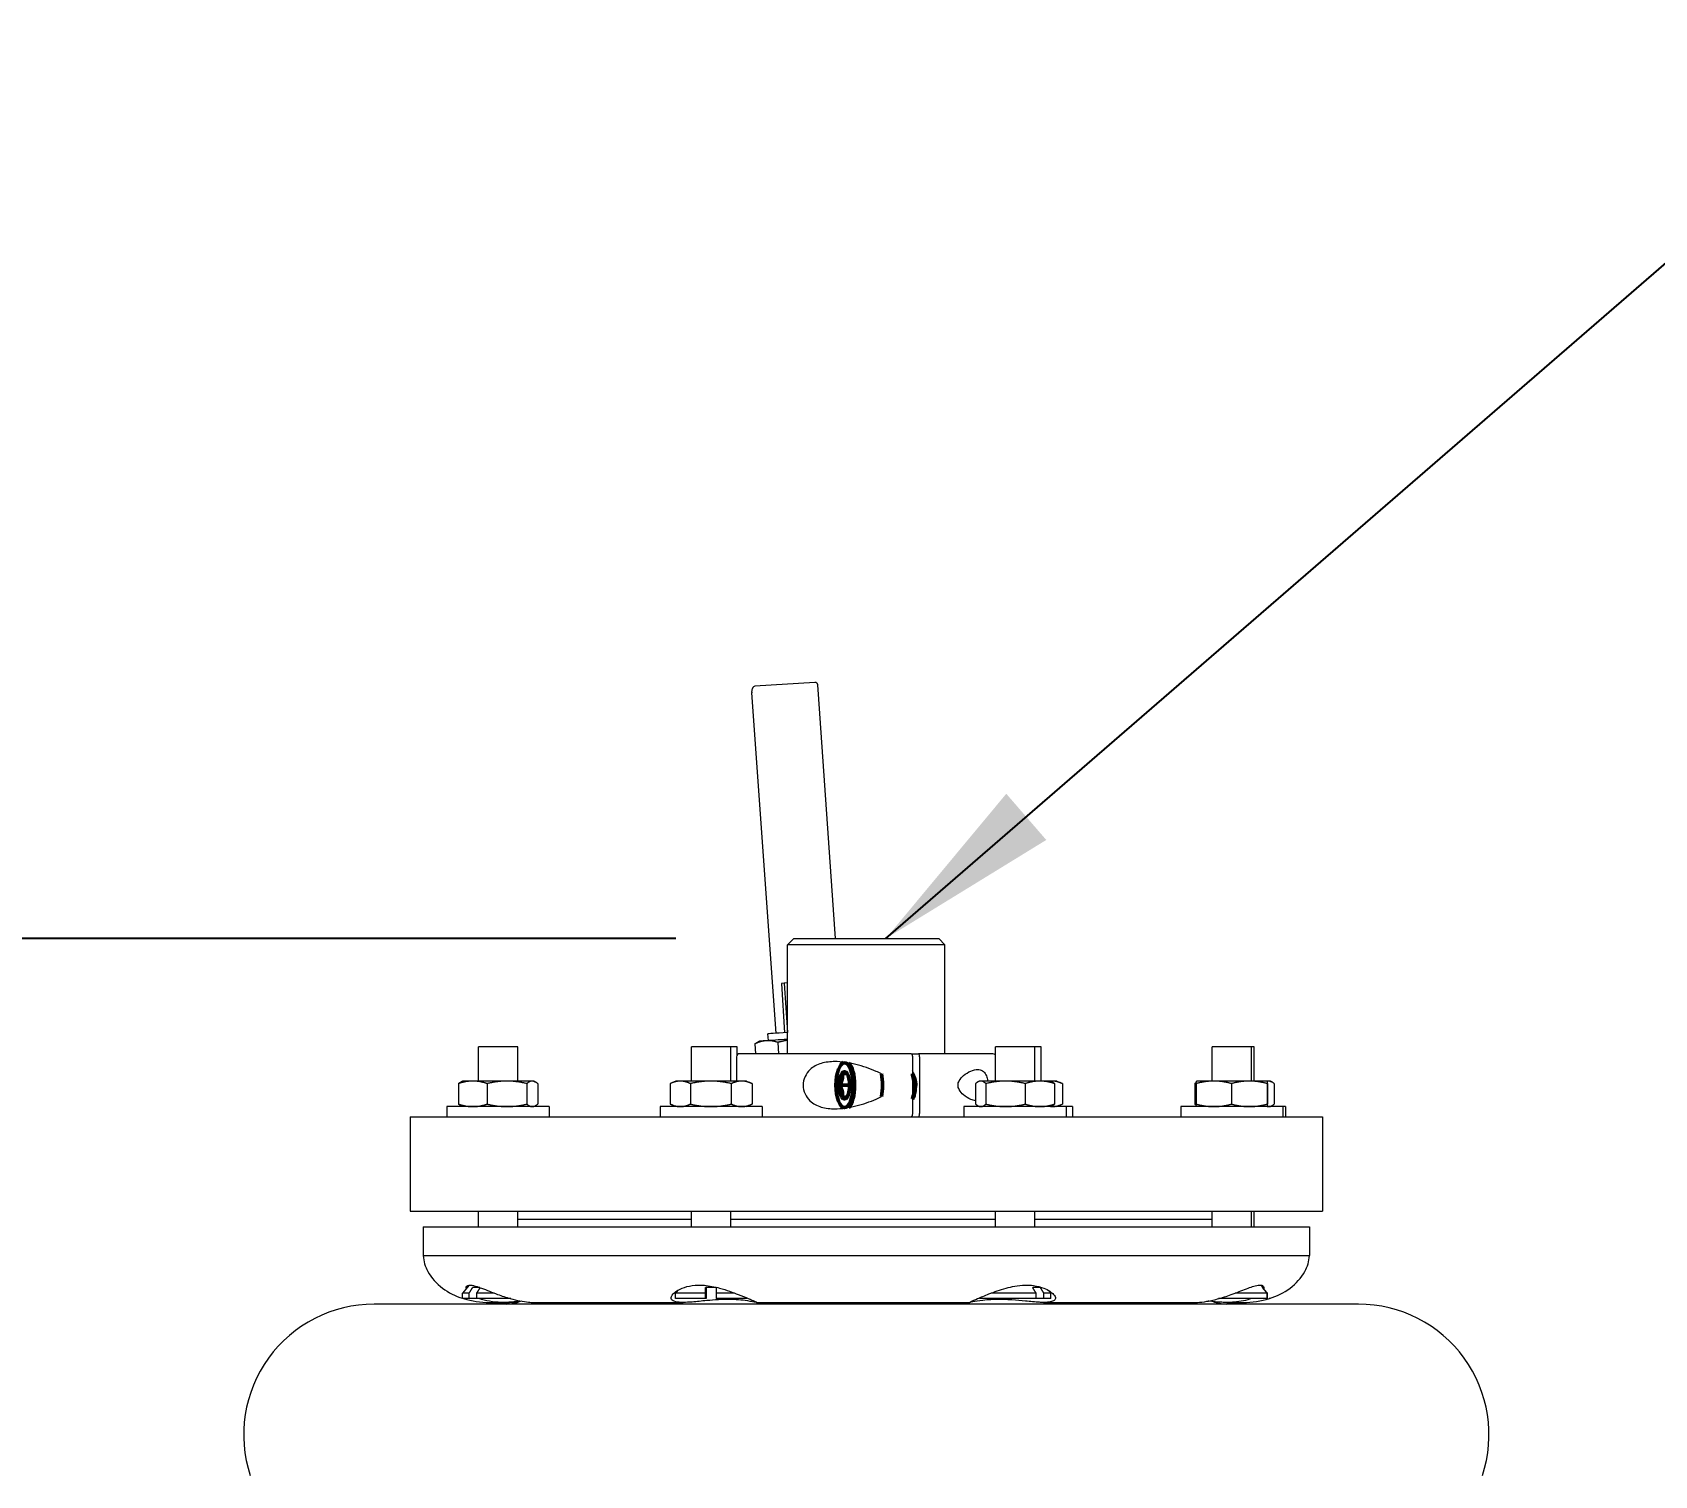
# Model space of a CAD drawing. Header units: inches. Extents: x 19 to 503, y 7 to 322.
# Drawn here: x 380.17 to 393.06, y 145.49 to 156.96 of the extents above; entities that cross this region are included whole.
import ezdxf

# ---------------------------------------------------------------- set-up
doc = ezdxf.new("R2010")
doc.units = ezdxf.units.IN
doc.header["$LTSCALE"] = 15
doc.header["$MEASUREMENT"] = 0
for name, color, linetype, lineweight in [('Dimension (ANSI)', 7, 'Continuous', 25), ('Symbol (ANSI)', 7, 'Continuous', 25), ('Visible (ANSI)', 7, 'Continuous', 50)]:
    doc.layers.add(name, color=color, linetype=linetype, lineweight=lineweight)
doc.styles.add('MEMCOR Medium', font='arial.ttf')
doc.dimstyles.new('Default (ANSI)', dxfattribs={"dimscale": 15, "dimtxt": 0.15, "dimasz": 0.098425, "dimexe": 0.125, "dimexo": 0.0625, "dimgap": 0.031496, "dimtad": 0, "dimtih": 1, "dimtoh": 1, "dimdec": 4, "dimrnd": 1e-08, "dimzin": 3, "dimdsep": 46, "dimlunit": 5, "dimtxsty": 'MEMCOR Medium', "dimcen": 0.09, "dimdle": 0.393701, "dimclrd": 256, "dimclre": 256, "dimclrt": 256, "dimadec": 0, "dimazin": 1, "dimtfac": 0.8, "dimtofl": 0, "dimtmove": 0, "dimatfit": 3, "dimfxl": 1, "dimfrac": 1, "dimtolj": 1, "dimtzin": 4, "dimlwd": -1, "dimlwe": -1, "dimarcsym": 0})
doc.dimstyles.new('Default (ANSI)$7', dxfattribs={"dimscale": 15, "dimtxt": 0.15, "dimasz": 0.098425, "dimexe": 0.125, "dimexo": 0.0625, "dimgap": 0.031496, "dimtad": 0, "dimtih": 1, "dimtoh": 1, "dimdec": 4, "dimrnd": 1e-08, "dimzin": 3, "dimdsep": 46, "dimlunit": 5, "dimtxsty": 'MEMCOR Medium', "dimcen": 0.09, "dimdle": 0.393701, "dimclrd": 256, "dimclre": 256, "dimclrt": 256, "dimadec": 0, "dimazin": 1, "dimtfac": 0.8, "dimtofl": 0, "dimtmove": 0, "dimatfit": 3, "dimfxl": 1, "dimfrac": 1, "dimtolj": 1, "dimtzin": 4, "dimlwd": -1, "dimlwe": -1, "dimarcsym": 0})

# ---------------------------------------------------------------- blocks, each defined once
blk = doc.blocks.new('*D25')
at = {"layer": 'Defpoints', "color": 0, "transparency": 16777216}
for p in [(386.221, 149.759), (323.798, 58.491), (366.633, 58.491)]:
    blk.add_point(p, dxfattribs=at)
at = {"layer": 'Dimension (ANSI)', "transparency": 16777216}
for p, q in [((385.283, 149.759), (321.923, 149.759)), ((323.798, 148.283), (323.798, 114.595)), ((323.798, 59.968), (323.798, 95.474)), ((365.695, 58.491), (321.923, 58.491))]:
    blk.add_line(p, q, dxfattribs=at)
for points in [[(323.552, 148.283), (324.045, 148.283), (323.798, 149.759)], [(323.552, 59.968), (324.045, 59.968), (323.798, 58.491)]]:
    blk.add_solid(points, dxfattribs=at)
at = {"layer": 'Dimension (ANSI)', "transparency": 16777216, "char_height": 2.25, "attachment_point": 5, "style": 'MEMCOR Medium'}
for s, insert in [('\\A1; \\fArial|b0|i0;\\H2.2500;91{\\H0.8x;\\S1#4;} in', (323.798, 107.33)), ('\\A1;[2318.2 mm]{\\P\\fArial|b0|i0;\\H2.2500;SHIPPING\\P\\fArial|b0|i0;\\H2.2500;HEIGHT\\P\\fArial|b0|i0;\\H2.2500;REF.}', (323.798, 97.769))]:
    blk.add_mtext(s, dxfattribs=dict(at, insert=insert))

msp = doc.modelspace()

# ---------------------------------------------------------------- linework, layer by layer
at = {"layer": 'Visible (ANSI)', "linetype": 'Continuous', "lineweight": 18}
for p, q in [((386.078665, 149.006651), (385.886817, 151.710609)), ((385.886998, 151.715196), (385.891546, 151.745397)), ((386.386892, 151.793574), (385.91086, 151.763125)), ((386.552007, 149.75937), (386.409053, 151.774214)), ((386.220553, 149.75937), (386.170553, 149.70937)), ((386.220553, 149.75937), (387.370553, 149.75937)), ((387.370553, 149.75937), (387.420553, 149.70937)), ((387.420553, 149.70937), (386.170553, 149.70937)), ((386.170553, 148.844371), (386.170553, 149.70937)), ((387.420553, 148.844371), (387.420553, 149.70937)), ((386.144137, 149.405384), (386.120416, 149.403558)), ((386.120416, 149.403558), (386.145544, 149.010977)), ((386.170553, 149.407074), (386.144137, 149.405384)), ((386.144137, 149.405384), (386.169285, 149.012508)), ((386.019531, 148.948664), (386.0144, 149.002413)), ((384.026538, 148.89937), (383.714038, 148.89937)), ((383.714038, 148.627371), (383.714038, 148.89937)), ((384.026538, 148.627371), (384.026538, 148.89937)), ((385.719047, 148.89937), (385.406547, 148.89937)), ((385.406547, 148.627371), (385.406547, 148.89937)), ((385.719047, 148.627371), (385.719047, 148.89937)), ((385.76992, 148.89937), (385.719047, 148.89937)), ((385.76992, 148.835159), (385.76992, 148.89937)), ((387.151864, 148.844371), (385.789303, 148.844371)), ((385.909219, 148.922618), (385.914228, 148.844371)), ((385.946655, 148.943856), (385.922133, 148.930451)), ((386.09331, 148.934604), (386.099086, 148.844371)), ((387.151864, 148.844371), (387.209029, 148.844371)), ((387.801803, 148.844371), (387.209029, 148.844371)), ((388.133687, 148.89937), (387.821187, 148.89937)), ((387.821187, 148.627371), (387.821187, 148.89937)), ((388.133687, 148.627371), (388.133687, 148.89937)), ((388.18456, 148.89937), (388.133687, 148.89937)), ((388.18456, 148.627371), (388.18456, 148.89937)), ((389.855996, 148.89937), (389.543496, 148.89937)), ((389.543496, 148.627371), (389.543496, 148.89937)), ((389.855996, 148.627371), (389.855996, 148.89937)), ((389.877068, 148.89937), (389.855996, 148.89937)), ((389.877068, 148.627371), (389.877068, 148.89937)), ((385.764303, 148.819371), (385.764303, 148.627371)), ((387.161436, 148.819371), (387.161436, 148.369371)), ((387.218601, 148.819371), (387.218601, 148.369371)), ((383.555594, 148.607064), (383.555594, 148.444677)), ((383.588788, 148.627371), (383.578164, 148.622416)), ((383.669508, 148.627371), (383.588788, 148.627371)), ((383.94077, 148.627371), (383.669508, 148.627371)), ((383.783423, 148.607064), (383.783423, 148.444677)), ((384.14155, 148.627371), (383.94077, 148.627371)), ((384.098118, 148.607064), (384.098118, 148.444677)), ((384.151788, 148.627371), (384.14155, 148.627371)), ((384.151788, 148.627371), (384.162413, 148.622416)), ((384.184983, 148.607064), (384.184983, 148.444677)), ((385.237761, 148.607064), (385.237761, 148.444677)), ((385.281297, 148.627371), (385.239366, 148.607818)), ((385.317792, 148.627371), (385.281297, 148.627371)), ((385.56034, 148.627371), (385.317792, 148.627371)), ((385.397822, 148.607064), (385.397822, 148.444677)), ((385.805345, 148.627371), (385.56034, 148.627371)), ((385.722858, 148.607064), (385.722858, 148.444677)), ((385.844297, 148.627371), (385.805345, 148.627371)), ((385.844297, 148.627371), (385.886228, 148.607818)), ((385.887833, 148.607064), (385.887833, 148.444677)), ((387.664211, 148.607064), (387.664211, 148.444677)), ((387.695937, 148.627371), (387.686676, 148.623052)), ((387.704904, 148.627371), (387.695937, 148.627371)), ((387.90221, 148.627371), (387.704904, 148.627371)), ((387.745596, 148.607064), (387.745596, 148.444677)), ((388.174743, 148.627371), (387.90221, 148.627371)), ((388.058823, 148.607064), (388.058823, 148.444677)), ((388.258937, 148.627371), (388.174743, 148.627371)), ((388.258937, 148.627371), (388.268199, 148.623052)), ((388.270859, 148.627371), (388.258937, 148.627371)), ((388.30981, 148.627371), (388.270859, 148.627371)), ((388.290664, 148.607064), (388.290664, 148.444677)), ((388.30981, 148.627371), (388.351741, 148.607818)), ((388.353346, 148.607064), (388.353346, 148.444677)), ((389.406124, 148.607064), (389.406124, 148.444677)), ((389.416839, 148.607064), (389.416839, 148.444677)), ((389.418246, 148.627371), (389.418236, 148.627366)), ((389.556874, 148.627371), (389.418246, 148.627371)), ((389.838363, 148.627371), (389.556874, 148.627371)), ((389.69691, 148.607064), (389.69691, 148.444677)), ((389.981236, 148.627371), (389.838363, 148.627371)), ((389.979817, 148.607064), (389.979817, 148.444677)), ((389.981246, 148.627371), (389.981236, 148.627371)), ((389.981246, 148.627371), (389.981257, 148.627366)), ((389.99208, 148.627371), (389.981246, 148.627371)), ((389.982654, 148.607064), (389.982654, 148.444677)), ((390.002318, 148.627371), (389.99208, 148.627371)), ((390.002318, 148.627371), (390.012943, 148.622416)), ((390.035513, 148.607064), (390.035513, 148.444677)), ((383.170553, 148.344371), (390.420553, 148.344371)), ((383.170553, 148.344371), (383.170553, 147.594371)), ((384.276288, 148.424371), (383.464288, 148.424371)), ((383.464288, 148.424371), (383.464288, 148.344371)), ((383.588788, 148.424371), (383.578164, 148.429325)), ((384.151788, 148.424371), (384.162413, 148.429325)), ((384.276288, 148.424371), (384.276288, 148.344371)), ((385.968797, 148.424371), (385.156797, 148.424371)), ((385.156797, 148.424371), (385.156797, 148.344371)), ((385.281297, 148.424371), (385.239366, 148.443923)), ((385.844297, 148.424371), (385.886228, 148.443923)), ((385.968797, 148.424371), (385.968797, 148.344371)), ((388.383437, 148.424371), (387.571437, 148.424371)), ((387.571437, 148.424371), (387.571437, 148.344371)), ((387.695937, 148.424371), (387.686676, 148.428689)), ((388.258937, 148.424371), (388.268199, 148.428689)), ((388.30981, 148.424371), (388.351741, 148.443923)), ((388.383437, 148.424371), (388.383437, 148.344371)), ((388.43431, 148.424371), (388.383437, 148.424371)), ((388.43431, 148.424371), (388.43431, 148.344371)), ((390.105746, 148.424371), (389.293746, 148.424371)), ((389.293746, 148.424371), (389.293746, 148.344371)), ((389.418246, 148.424371), (389.418236, 148.424376)), ((389.981246, 148.424371), (389.981257, 148.424376)), ((390.002318, 148.424371), (390.012943, 148.429325)), ((390.105746, 148.424371), (390.105746, 148.344371)), ((390.126818, 148.424371), (390.105746, 148.424371)), ((390.126818, 148.424371), (390.126818, 148.344371)), ((390.420553, 148.344371), (390.420553, 147.594371)), ((383.170553, 147.594371), (390.420553, 147.594371)), ((383.714038, 147.46937), (383.714038, 147.594371)), ((384.026538, 147.46937), (384.026538, 147.594371)), ((385.406547, 147.46937), (385.406547, 147.594371)), ((385.719047, 147.46937), (385.719047, 147.594371)), ((387.821187, 147.46937), (387.821187, 147.594371)), ((388.133687, 147.46937), (388.133687, 147.594371)), ((389.543496, 147.46937), (389.543496, 147.594371)), ((389.855996, 147.46937), (389.855996, 147.594371)), ((389.877068, 147.46937), (389.877068, 147.594371)), ((383.275553, 147.46937), (390.315553, 147.46937)), ((383.275553, 147.46937), (383.275553, 147.241173)), ((384.026538, 147.530191), (385.406547, 147.530191)), ((385.719047, 147.530191), (387.821187, 147.530191)), ((388.133687, 147.530191), (389.543496, 147.530191)), ((390.315553, 147.46937), (390.315553, 147.241173)), ((383.275553, 147.241173), (390.315553, 147.241173)), ((383.6415, 147.006924), (383.586288, 146.943411)), ((383.640514, 146.943411), (383.586288, 146.943411)), ((383.586288, 146.89937), (383.586288, 146.943411)), ((383.640514, 146.89937), (383.640514, 146.943411)), ((383.725393, 146.98737), (383.668121, 146.98737)), ((383.699391, 146.943411), (383.699391, 146.89937)), ((383.839123, 146.943411), (383.699391, 146.943411)), ((385.298267, 146.965809), (385.278797, 146.943411)), ((385.518347, 146.943411), (385.278797, 146.943411)), ((385.278797, 146.89937), (385.278797, 146.943411)), ((385.518347, 146.89937), (385.518347, 146.943411)), ((385.602682, 146.98737), (385.518685, 146.98737)), ((385.523249, 146.943411), (385.523249, 146.89937)), ((385.602344, 146.943411), (385.602344, 146.89937)), ((385.749607, 146.943411), (385.602344, 146.943411)), ((388.14435, 146.943411), (387.786626, 146.943411)), ((388.177134, 146.98737), (388.117221, 146.98737)), ((388.14435, 146.89937), (388.14435, 146.943411)), ((388.204263, 146.943411), (388.204263, 146.89937)), ((388.261437, 146.943411), (388.204263, 146.943411)), ((388.243464, 146.964087), (388.261437, 146.943411)), ((388.261437, 146.89937), (388.261437, 146.943411)), ((389.980246, 146.943411), (389.725752, 146.943411)), ((389.928643, 147.006799), (389.945533, 146.98737)), ((389.945533, 146.98737), (389.941542, 146.98737)), ((389.980246, 146.89937), (389.980246, 146.943411)), ((389.980979, 146.943411), (389.980979, 146.89937)), ((390.705553, 146.856003), (382.885553, 146.856003)), ((383.640514, 146.89937), (383.586288, 146.89937)), ((383.699391, 146.89937), (383.640514, 146.89937)), ((383.970483, 146.89937), (383.699391, 146.89937)), ((383.800353, 146.86937), (383.915755, 146.86937)), ((383.915755, 146.86937), (383.930564, 146.86937)), ((384.152019, 146.86937), (385.341459, 146.86937)), ((385.518347, 146.89937), (385.278797, 146.89937)), ((385.523249, 146.89937), (385.518347, 146.89937)), ((385.846797, 146.89937), (385.602344, 146.89937)), ((385.846797, 146.89937), (385.846797, 146.90477)), ((385.922021, 146.86937), (387.618952, 146.86937)), ((387.693437, 146.89937), (387.693437, 146.905989)), ((388.14435, 146.89937), (387.693437, 146.89937)), ((388.204263, 146.89937), (388.14435, 146.89937)), ((388.203726, 146.86937), (389.414109, 146.86937)), ((388.261437, 146.89937), (388.204263, 146.89937)), ((389.980246, 146.89937), (389.593983, 146.89937)), ((389.660543, 146.86937), (389.790753, 146.86937)), ((389.980979, 146.89937), (389.980246, 146.89937)), ((390.004818, 146.89937), (389.995015, 146.89937)), ((390.004818, 146.89937), (390.004818, 146.902402))]:
    msp.add_line(p, q, dxfattribs=at)
at = {"layer": 'Visible (ANSI)'}
for p, q in [((386.593805, 148.755927), (386.601459, 148.765029)), ((386.663368, 148.594371), (386.580514, 148.594371)), ((386.593805, 148.432814), (386.601459, 148.423712))]:
    msp.add_line(p, q, dxfattribs=at)
at = {"layer": 'Visible (ANSI)', "linetype": 'Continuous', "lineweight": 18}
for centre, radius, start, end in [((385.907645, 151.712087), 0.02088, 171.4359098, 184.0583682), ((385.912193, 151.742288), 0.02088, 93.6598701, 171.4359098), ((386.388225, 151.772736), 0.02088, 4.0583682, 93.6598701), ((385.789303, 148.819371), 0.025, 90, 180), ((387.801803, 148.819371), 0.025, 39.1630349, 90), ((383.564066, 147.25637), 0.288913, 183.0153263, 209.3417204), ((390.027041, 147.25637), 0.288913, 330.6582796, 356.9846737), ((383.677687, 147.32024), 0.419254, 209.3417204, 233.6149039), ((389.91342, 147.32024), 0.419254, 306.3850961, 330.6582796), ((383.751878, 147.420925), 0.544322, 233.6149039, 252.289212), ((389.839229, 147.420925), 0.544322, 286.9731481, 306.3850961), ((382.885553, 145.81937), 1.036632, 90, 198.2712162), ((383.800353, 147.579748), 0.710378, 253.2893255, 270), ((383.911929, 147.274057), 0.418848, 273.528454, 289.10183), ((389.679178, 147.274057), 0.418848, 252.011788, 266.471546), ((389.790753, 147.579748), 0.710378, 270, 286.9731481), ((390.705553, 145.81937), 1.036632, 341.7287838, 90)]:
    msp.add_arc(centre, radius, start, end, dxfattribs=at)
for centre, major_axis, ratio, start_param, end_param in [((386.432197, 149.029155), (-0.417797, -0.026742), 0.00055745, 5.38908261, 6.283202727), ((386.435653, 148.975155), (-0.488999, -0.0313), 0.00055745, 5.811414129, 6.281989851), ((386.435653, 148.975155), (0.488999, 0.0313), 0.00055745, 2.143728119, 2.669822003), ((387.141046, 148.594371), (0, -0.125), 0.382683432, 0.440344306, 2.701248348)]:
    msp.add_ellipse(centre, major_axis=major_axis, ratio=ratio, start_param=start_param, end_param=end_param, dxfattribs=at)
at = {"layer": 'Visible (ANSI)'}
msp.add_ellipse((386.621941, 148.594371), major_axis=(0, 0.1775), ratio=0.382683432, dxfattribs=at)
for centre, major_axis, start_param, end_param in [((386.63118, 148.594371), (0, 0.1875), 0.220819982, 0.427078586), ((386.63118, 148.594371), (0, 0.1875), 3.477898399, 5.946879562), ((386.621941, 148.594371), (0, -0.108253), 3.665191429, 4.71238898), ((386.621941, 148.594371), (0, -0.108253), 4.71238898, 5.759586532), ((386.621941, 148.594371), (0, 0.108253), 5.759586532, 6.806784083), ((386.621941, 148.594371), (0, 0.108253), 4.71238898, 5.759586532), ((386.621941, 148.594371), (0, 0.108253), 3.665191429, 4.71238898), ((386.852911, 148.594371), (0, -0.1875), 1.066072649, 2.075520005), ((386.621941, 148.594371), (0, -0.108253), 5.759586532, 6.806784083), ((386.63118, 148.594371), (0, -0.1875), 5.856106721, 6.062365325)]:
    msp.add_ellipse(centre, major_axis=major_axis, ratio=0.382683432, start_param=start_param, end_param=end_param, dxfattribs=at)
at = {"layer": 'Visible (ANSI)', "linetype": 'Continuous', "lineweight": 18}
for points, weights in [([(386.000062, 148.947398), (385.95586, 148.944521), (385.909219, 148.922618)], [1, 1.0562990584, 1.07162109099]), ([(385.909219, 148.922618), (385.915745, 148.92696), (385.922133, 148.930451)], [1.07162109099, 1.06838794082, 1.06333022529]), ([(386.09331, 148.934604), (386.044264, 148.950276), (386.000062, 148.947398)], [1.07162109099, 1.0562990584, 1]), ([(386.170553, 148.951573), (386.132803, 148.944668), (386.09331, 148.934604)], [1.05264137071, 1.06545229951, 1.07162109099]), ([(383.669508, 148.627371), (383.61664, 148.627371), (383.555594, 148.607064)], [1, 1.0379548493, 1]), ([(383.555594, 148.607064), (383.567481, 148.617435), (383.578164, 148.622416)], [1, 1.01903065952, 1.01897727532]), ([(383.783423, 148.607064), (383.722376, 148.627371), (383.669508, 148.627371)], [1, 1.0379548493, 1]), ([(383.94077, 148.627371), (383.867745, 148.627371), (383.783423, 148.607064)], [1, 1.0379548493, 1]), ([(384.098118, 148.607064), (384.013795, 148.627371), (383.94077, 148.627371)], [1, 1.0379548493, 1]), ([(384.14155, 148.627371), (384.121393, 148.627371), (384.098118, 148.607064)], [1, 1.0379548493, 1]), ([(384.184983, 148.607064), (384.161708, 148.627371), (384.14155, 148.627371)], [1, 1.0379548493, 1]), ([(385.317792, 148.627371), (385.280649, 148.627371), (385.237761, 148.607064)], [1, 1.0379548493, 1]), ([(385.397822, 148.607064), (385.354934, 148.627371), (385.317792, 148.627371)], [1, 1.0379548493, 1]), ([(385.56034, 148.627371), (385.484915, 148.627371), (385.397822, 148.607064)], [1, 1.0379548493, 1]), ([(385.722858, 148.607064), (385.635765, 148.627371), (385.56034, 148.627371)], [1, 1.0379548493, 1]), ([(385.805345, 148.627371), (385.767063, 148.627371), (385.722858, 148.607064)], [1, 1.0379548493, 1]), ([(385.887833, 148.607064), (385.843628, 148.627371), (385.805345, 148.627371)], [1, 1.0379548493, 1]), ([(385.886228, 148.607818), (385.887028, 148.607445), (385.887833, 148.607064)], [1.00134783282, 1.00068632708, 1]), ([(387.704904, 148.627371), (387.686018, 148.627371), (387.664211, 148.607064)], [1, 1.0379548493, 1]), ([(387.745596, 148.607064), (387.723789, 148.627371), (387.704904, 148.627371)], [1, 1.0379548493, 1]), ([(387.90221, 148.627371), (387.829525, 148.627371), (387.745596, 148.607064)], [1, 1.0379548493, 1]), ([(388.058823, 148.607064), (387.974894, 148.627371), (387.90221, 148.627371)], [1, 1.0379548493, 1]), ([(388.174743, 148.627371), (388.120944, 148.627371), (388.058823, 148.607064)], [1, 1.0379548493, 1]), ([(388.290664, 148.607064), (388.228542, 148.627371), (388.174743, 148.627371)], [1, 1.0379548493, 1]), ([(388.270859, 148.627371), (388.265329, 148.627371), (388.259782, 148.626977)], [1, 1.00531032451, 1.00913469679]), ([(388.268199, 148.623052), (388.278806, 148.618106), (388.290664, 148.607064)], [1.01888705873, 1.02028697131, 1]), ([(388.353346, 148.607064), (388.309141, 148.627371), (388.270859, 148.627371)], [1, 1.0379548493, 1]), ([(388.351741, 148.607818), (388.352542, 148.607445), (388.353346, 148.607064)], [1.00134783282, 1.00068632708, 1]), ([(389.406124, 148.607064), (389.411825, 148.612038), (389.4172, 148.615744)], [1, 1.0090383393, 1.01377200719]), ([(389.416974, 148.610541), (389.411612, 148.608889), (389.406124, 148.607064)], [1.00602302446, 1.00329810217, 1]), ([(389.416839, 148.607064), (389.417587, 148.627063), (389.418236, 148.627366)], [1, 1.03735902917, 1.00117293374]), ([(389.556874, 148.627371), (389.491883, 148.627371), (389.416839, 148.607064)], [1, 1.0379548493, 1]), ([(389.69691, 148.607064), (389.621865, 148.627371), (389.556874, 148.627371)], [1, 1.0379548493, 1]), ([(389.838363, 148.627371), (389.772715, 148.627371), (389.69691, 148.607064)], [1, 1.0379548493, 1]), ([(389.979817, 148.607064), (389.904012, 148.627371), (389.838363, 148.627371)], [1, 1.0379548493, 1]), ([(389.981236, 148.627371), (389.980577, 148.627371), (389.979817, 148.607064)], [1, 1.0379548493, 1]), ([(389.982654, 148.607064), (389.981894, 148.627371), (389.981236, 148.627371)], [1, 1.0379548493, 1]), ([(389.99208, 148.627371), (389.986855, 148.627371), (389.981578, 148.626098)], [1, 1.00957055719, 1.01431456038]), ([(390.035513, 148.607064), (390.012238, 148.627371), (389.99208, 148.627371)], [1, 1.0379548493, 1]), ([(383.555594, 148.444677), (383.61664, 148.424371), (383.669508, 148.424371)], [1, 1.0379548493, 1]), ([(383.578164, 148.429325), (383.567481, 148.434306), (383.555594, 148.444677)], [1.01897727532, 1.01903065952, 1]), ([(383.669508, 148.424371), (383.722376, 148.424371), (383.783423, 148.444677)], [1, 1.0379548493, 1]), ([(383.783423, 148.444677), (383.867745, 148.424371), (383.94077, 148.424371)], [1, 1.0379548493, 1]), ([(383.94077, 148.424371), (384.013795, 148.424371), (384.098118, 148.444677)], [1, 1.0379548493, 1]), ([(384.098118, 148.444677), (384.121393, 148.424371), (384.14155, 148.424371)], [1, 1.0379548493, 1]), ([(384.14155, 148.424371), (384.161708, 148.424371), (384.184983, 148.444677)], [1, 1.0379548493, 1]), ([(385.237761, 148.444677), (385.280649, 148.424371), (385.317792, 148.424371)], [1, 1.0379548493, 1]), ([(385.317792, 148.424371), (385.354934, 148.424371), (385.397822, 148.444677)], [1, 1.0379548493, 1]), ([(385.397822, 148.444677), (385.484915, 148.424371), (385.56034, 148.424371)], [1, 1.0379548493, 1]), ([(385.56034, 148.424371), (385.635765, 148.424371), (385.722858, 148.444677)], [1, 1.0379548493, 1]), ([(385.722858, 148.444677), (385.767063, 148.424371), (385.805345, 148.424371)], [1, 1.0379548493, 1]), ([(385.805345, 148.424371), (385.843628, 148.424371), (385.887833, 148.444677)], [1, 1.0379548493, 1]), ([(385.887833, 148.444677), (385.887028, 148.444296), (385.886228, 148.443923)], [1, 1.00068632708, 1.00134783282]), ([(387.664211, 148.444677), (387.686018, 148.424371), (387.704904, 148.424371)], [1, 1.0379548493, 1]), ([(387.704904, 148.424371), (387.723789, 148.424371), (387.745596, 148.444677)], [1, 1.0379548493, 1]), ([(387.745596, 148.444677), (387.829525, 148.424371), (387.90221, 148.424371)], [1, 1.0379548493, 1]), ([(387.90221, 148.424371), (387.974894, 148.424371), (388.058823, 148.444677)], [1, 1.0379548493, 1]), ([(388.058823, 148.444677), (388.120944, 148.424371), (388.174743, 148.424371)], [1, 1.0379548493, 1]), ([(388.174743, 148.424371), (388.228542, 148.424371), (388.290664, 148.444677)], [1, 1.0379548493, 1]), ([(388.259782, 148.424764), (388.265329, 148.424371), (388.270859, 148.424371)], [1.00913469679, 1.00531032451, 1]), ([(388.290664, 148.444677), (388.278806, 148.433635), (388.268199, 148.428689)], [1, 1.02028697131, 1.01888705873]), ([(388.270859, 148.424371), (388.309141, 148.424371), (388.353346, 148.444677)], [1, 1.0379548493, 1]), ([(388.353346, 148.444677), (388.352542, 148.444296), (388.351741, 148.443923)], [1, 1.00068632708, 1.00134783282]), ([(389.4172, 148.435997), (389.411825, 148.439703), (389.406124, 148.444677)], [1.01377200719, 1.0090383393, 1]), ([(389.406124, 148.444677), (389.411612, 148.442852), (389.416974, 148.4412)], [1, 1.00329810217, 1.00602302446]), ([(389.418236, 148.424376), (389.417587, 148.424678), (389.416839, 148.444677)], [1.00117293374, 1.03735902917, 1]), ([(389.416839, 148.444677), (389.491883, 148.424371), (389.556874, 148.424371)], [1, 1.0379548493, 1]), ([(389.556874, 148.424371), (389.621865, 148.424371), (389.69691, 148.444677)], [1, 1.0379548493, 1]), ([(389.69691, 148.444677), (389.772715, 148.424371), (389.838363, 148.424371)], [1, 1.0379548493, 1]), ([(389.838363, 148.424371), (389.904012, 148.424371), (389.979817, 148.444677)], [1, 1.0379548493, 1]), ([(389.979817, 148.444677), (389.980577, 148.424371), (389.981236, 148.424371)], [1, 1.0379548493, 1]), ([(389.981236, 148.424371), (389.981894, 148.424371), (389.982654, 148.444677)], [1, 1.0379548493, 1]), ([(389.981578, 148.425643), (389.986855, 148.424371), (389.99208, 148.424371)], [1.01431456038, 1.00957055719, 1]), ([(389.99208, 148.424371), (390.012238, 148.424371), (390.035513, 148.444677)], [1, 1.0379548493, 1]), ([(383.640514, 146.943411), (383.655313, 146.967017), (383.668121, 146.98737)], [1, 1.00267954782, 1]), ([(383.726699, 146.986896), (383.714019, 146.966744), (383.699391, 146.943411)], [1.00006147459, 1.00264844961, 1]), ([(385.518347, 146.943411), (385.518528, 146.967017), (385.518685, 146.98737)], [1, 1.00267954782, 1]), ([(385.522912, 146.98737), (385.523068, 146.967017), (385.523249, 146.943411)], [1, 1.00267954782, 1]), ([(385.602682, 146.98737), (385.602525, 146.967017), (385.602344, 146.943411)], [1, 1.00267954782, 1]), ([(388.14435, 146.943411), (388.129807, 146.967017), (388.117221, 146.98737)], [1, 1.00267954782, 1]), ([(388.177134, 146.98737), (388.18972, 146.967017), (388.204263, 146.943411)], [1, 1.00267954782, 1]), ([(389.980246, 146.943411), (389.959498, 146.967017), (389.941542, 146.98737)], [1, 1.00267954782, 1]), ([(389.942275, 146.98737), (389.960231, 146.967017), (389.980979, 146.943411)], [1, 1.00267954782, 1])]:
    msp.add_rational_spline(points, weights, degree=2, dxfattribs=at)
for points, knots in [([(387.151864, 148.844371), (387.153045, 148.844371), (387.154436, 148.843648), (387.156619, 148.841286), (387.157797, 148.839229), (387.159468, 148.834865), (387.160255, 148.831787), (387.161159, 148.826086), (387.161436, 148.822455), (387.161436, 148.819371)], [-0.09406290579, -0.09406290579, -0.09406290579, -0.09406290579, -0.07053808378, -0.07053808378, -0.04701910848, -0.04701910848, -0.02350684953, -0.02350684953, 0, 0, 0, 0]), ([(387.218601, 148.819371), (387.218601, 148.822455), (387.218324, 148.826086), (387.21742, 148.831787), (387.216633, 148.834865), (387.214963, 148.839229), (387.213784, 148.841286), (387.211601, 148.843648), (387.210211, 148.844371), (387.209029, 148.844371)], [0, 0, 0, 0, 0.02350684953, 0.02350684953, 0.04701910848, 0.04701910848, 0.07053808378, 0.07053808378, 0.09406290579, 0.09406290579, 0.09406290579, 0.09406290579]), ([(386.915717, 148.685039), (386.901751, 148.691979), (386.887782, 148.698358), (386.824836, 148.725552), (386.768639, 148.745047), (386.654907, 148.773307), (386.597325, 148.781871), (386.509934, 148.781871), (386.47259, 148.778063), (386.403712, 148.757594), (386.372172, 148.740874), (386.332083, 148.70279), (386.31797, 148.683775), (386.298984, 148.640946), (386.294094, 148.617122), (386.294094, 148.571619), (386.298984, 148.547796), (386.31797, 148.504966), (386.332083, 148.485951), (386.372172, 148.447867), (386.403712, 148.431147), (386.47259, 148.410679), (386.509934, 148.406871), (386.597325, 148.406871), (386.654907, 148.415434), (386.768639, 148.443694), (386.824836, 148.463189), (386.887782, 148.490383), (386.901751, 148.496762), (386.915717, 148.503702)], [-4.007818025, -4.007818025, -4.007818025, -4.007818025, -3.897581578, -3.897581578, -3.484023367, -3.484023367, -3.070465157, -3.070465157, -2.797479847, -2.797479847, -2.524494538, -2.524494538, -2.351127951, -2.351127951, -2.177761365, -2.177761365, -2.004394778, -2.004394778, -1.831028192, -1.831028192, -1.558042883, -1.558042883, -1.285057573, -1.285057573, -0.871499362, -0.871499362, -0.457941152, -0.457941152, -0.347704705, -0.347704705, -0.347704705, -0.347704705]), ([(387.664198, 148.470659), (387.652062, 148.47252), (387.638957, 148.47638), (387.605858, 148.490486), (387.585448, 148.502659), (387.555324, 148.528565), (387.541473, 148.543086), (387.530465, 148.564591), (387.528132, 148.570199), (387.524916, 148.582113), (387.524065, 148.588433), (387.524065, 148.594371), (387.524065, 148.600308), (387.524916, 148.606628), (387.528132, 148.618542), (387.530465, 148.62415), (387.541473, 148.645655), (387.555324, 148.660176), (387.585448, 148.686082), (387.605858, 148.698255), (387.645137, 148.714995), (387.664024, 148.719371), (387.680244, 148.719371)], [-0.6537031, -0.6537031, -0.6537031, -0.6537031, -0.488866219, -0.488866219, -0.248335279, -0.248335279, -0.090481263, -0.090481263, -0.045240631, -0.045240631, 0, 0, 0, 0.045240631, 0.045240631, 0.090481263, 0.090481263, 0.248335279, 0.248335279, 0.488866219, 0.488866219, 0.72939716, 0.72939716, 0.72939716, 0.72939716]), ([(387.680244, 148.719371), (387.692978, 148.719371), (387.706007, 148.716644), (387.728868, 148.702646), (387.738724, 148.691379), (387.750702, 148.665988), (387.754761, 148.653562), (387.758232, 148.635544), (387.758885, 148.631493), (387.759434, 148.62736)], [-1.9483176361, -1.9483176361, -1.9483176361, -1.9483176361, -1.7594745373, -1.7594745373, -1.5706314385, -1.5706314385, -1.4547444182, -1.4547444182, -1.4225204018, -1.4225204018, -1.4225204018, -1.4225204018]), ([(387.161436, 148.369371), (387.161436, 148.366286), (387.161159, 148.362655), (387.160255, 148.356954), (387.159468, 148.353876), (387.157797, 148.349512), (387.156619, 148.347455), (387.154436, 148.345093), (387.153045, 148.344371), (387.151864, 148.344371)], [-0.37625350238, -0.37625350238, -0.37625350238, -0.37625350238, -0.35274665284, -0.35274665284, -0.32923439389, -0.32923439389, -0.3057154186, -0.3057154186, -0.28219059658, -0.28219059658, -0.28219059658, -0.28219059658]), ([(387.209029, 148.344371), (387.210211, 148.344371), (387.211601, 148.345093), (387.213784, 148.347455), (387.214963, 148.349512), (387.216633, 148.353876), (387.21742, 148.356954), (387.218324, 148.362655), (387.218601, 148.366286), (387.218601, 148.369371)], [0.28219059658, 0.28219059658, 0.28219059658, 0.28219059658, 0.3057154186, 0.3057154186, 0.32923439389, 0.32923439389, 0.35274665284, 0.35274665284, 0.37625350238, 0.37625350238, 0.37625350238, 0.37625350238]), ([(383.617373, 146.98272), (383.616491, 146.988867), (383.617728, 146.994233), (383.624953, 147.00315), (383.6317, 147.006154), (383.650144, 147.007605), (383.661316, 147.006324), (383.692448, 146.999091), (383.713811, 146.991765), (383.738015, 146.98272)], [-0.8535301079, -0.8535301079, -0.8535301079, -0.8535301079, -0.6739316263, -0.6739316263, -0.4624536577, -0.4624536577, -0.2648034271, -0.2648034271, -0.0002117128, -0.0002117128, -0.0002117128, -0.0002117128]), ([(383.738015, 146.98272), (383.75786, 146.975304), (383.779607, 146.966639), (383.822873, 146.94963), (383.844173, 146.941345), (383.898456, 146.921407), (383.932594, 146.909855), (383.96706, 146.900313)], [-0.6769256708, -0.6769256708, -0.6769256708, -0.6769256708, -0.4606748166, -0.4606748166, -0.2728986872, -0.2728986872, -0.0000638683, -0.0000638683, -0.0000638683, -0.0000638683]), ([(385.244381, 146.900313), (385.241782, 146.910849), (385.247888, 146.923837), (385.275707, 146.953196), (385.301032, 146.969859), (385.33341, 146.98272)], [-0.6791885463, -0.6791885463, -0.6791885463, -0.6791885463, -0.3762374464, -0.3762374464, 0, 0, 0, 0]), ([(385.33341, 146.98272), (385.356242, 146.99179), (385.382795, 146.999131), (385.442405, 147.007511), (385.474892, 147.008246), (385.548906, 147.001854), (385.589774, 146.993537), (385.629859, 146.98272)], [-0.8534072618, -0.8534072618, -0.8534072618, -0.8534072618, -0.5884840509, -0.5884840509, -0.3164411296, -0.3164411296, 0, 0, 0, 0]), ([(385.629859, 146.98272), (385.657036, 146.975386), (385.683899, 146.96683), (385.733524, 146.949576), (385.756602, 146.940892), (385.807809, 146.920875), (385.835008, 146.909635), (385.857607, 146.900313)], [-0.6769017275, -0.6769017275, -0.6769017275, -0.6769017275, -0.4630145632, -0.4630145632, -0.2665479126, -0.2665479126, 0, 0, 0, 0]), ([(387.679915, 146.900313), (387.705002, 146.910867), (387.736086, 146.923882), (387.811747, 146.953242), (387.858381, 146.969876), (387.90595, 146.98272)], [-0.6792556919, -0.6792556919, -0.6792556919, -0.6792556919, -0.3757831363, -0.3757831363, -0.0000653418, -0.0000653418, -0.0000653418, -0.0000653418]), ([(387.90595, 146.98272), (387.928718, 146.988867), (387.951797, 146.994233), (388.001933, 147.00315), (388.028755, 147.006154), (388.07935, 147.007605), (388.102746, 147.006324), (388.154507, 146.999091), (388.181355, 146.991765), (388.20455, 146.98272)], [-0.8535301079, -0.8535301079, -0.8535301079, -0.8535301079, -0.6739316263, -0.6739316263, -0.4624536577, -0.4624536577, -0.2648034271, -0.2648034271, -0.0002117128, -0.0002117128, -0.0002117128, -0.0002117128]), ([(388.20455, 146.98272), (388.223568, 146.975304), (388.240231, 146.966639), (388.266014, 146.94963), (388.275913, 146.941345), (388.293954, 146.921407), (388.299343, 146.909855), (388.297591, 146.900313)], [-0.6769256708, -0.6769256708, -0.6769256708, -0.6769256708, -0.4606748166, -0.4606748166, -0.2728986872, -0.2728986872, -0.0000638683, -0.0000638683, -0.0000638683, -0.0000638683]), ([(389.597402, 146.900313), (389.635484, 146.910867), (389.673312, 146.923882), (389.752444, 146.953242), (389.793095, 146.969876), (389.828035, 146.98272)], [-0.6792556919, -0.6792556919, -0.6792556919, -0.6792556919, -0.3757831363, -0.3757831363, -0.0000653418, -0.0000653418, -0.0000653418, -0.0000653418]), ([(389.828035, 146.98272), (389.844759, 146.988867), (389.860203, 146.994233), (389.890545, 147.00315), (389.904741, 147.006154), (389.927475, 147.007605), (389.936118, 147.006324), (389.950706, 146.999091), (389.954584, 146.991765), (389.95387, 146.98272)], [-0.8535301079, -0.8535301079, -0.8535301079, -0.8535301079, -0.6739316263, -0.6739316263, -0.4624536577, -0.4624536577, -0.2648034271, -0.2648034271, -0.0002117128, -0.0002117128, -0.0002117128, -0.0002117128]), ([(383.915755, 146.86937), (383.909083, 146.86937), (383.902367, 146.869451), (383.863953, 146.87042), (383.832801, 146.873195), (383.772285, 146.883331), (383.744386, 146.890656), (383.720101, 146.89937)], [-0.5544741269, -0.5544741269, -0.5544741269, -0.5544741269, -0.5029201571, -0.5029201571, -0.2611375595, -0.2611375595, -0.0091248321, -0.0091248321, -0.0091248321, -0.0091248321]), ([(384.057163, 146.879249), (384.037483, 146.876855), (384.016618, 146.874559), (383.969663, 146.87073), (383.943077, 146.86937), (383.915755, 146.86937)], [-0.9471784362, -0.9471784362, -0.9471784362, -0.9471784362, -0.765579916, -0.765579916, -0.5544741269, -0.5544741269, -0.5544741269, -0.5544741269]), ([(383.930564, 146.86937), (383.943987, 146.86937), (383.957326, 146.869696), (383.995299, 146.871383), (384.019011, 146.873368), (384.041279, 146.875679)], [-2.352656407, -2.352656407, -2.352656407, -2.352656407, -2.2552571829, -2.2552571829, -2.0719108359, -2.0719108359, -2.0719108359, -2.0719108359]), ([(383.96706, 146.900313), (383.99313, 146.893096), (384.019054, 146.886761), (384.068105, 146.876954), (384.090697, 146.873516), (384.126356, 146.870032), (384.139988, 146.86937), (384.152019, 146.86937)], [-2.8715444606, -2.8715444606, -2.8715444606, -2.8715444606, -2.678099034, -2.678099034, -2.4912401766, -2.4912401766, -2.352656407, -2.352656407, -2.352656407, -2.352656407]), ([(385.341459, 146.86937), (385.336114, 146.86937), (385.33092, 146.869452), (385.302456, 146.870427), (385.283542, 146.873201), (385.254868, 146.883517), (385.246633, 146.891184), (385.244381, 146.900313)], [-0.5543775652, -0.5543775652, -0.5543775652, -0.5543775652, -0.5025520758, -0.5025520758, -0.2610341553, -0.2610341553, 0, 0, 0, 0]), ([(385.922021, 146.86937), (385.919288, 146.86937), (385.912969, 146.870509), (385.887973, 146.875245), (385.863769, 146.879991), (385.81138, 146.886959), (385.787329, 146.889413), (385.740063, 146.89223), (385.717487, 146.892891), (385.670419, 146.892813), (385.645956, 146.892066), (385.590295, 146.88905), (385.558878, 146.886463), (385.488065, 146.879833), (385.448714, 146.875582), (385.386622, 146.870681), (385.362836, 146.86937), (385.341459, 146.86937)], [-2.470544209, -2.470544209, -2.470544209, -2.470544209, -2.264844122, -2.264844122, -1.922940451, -1.922940451, -1.688304823, -1.688304823, -1.495611917, -1.495611917, -1.301742311, -1.301742311, -1.063056641, -1.063056641, -0.761670158, -0.761670158, -0.554377565, -0.554377565, -0.554377565, -0.554377565]), ([(385.857607, 146.900313), (385.87846, 146.891711), (385.895348, 146.884394), (385.917838, 146.874027), (385.92349, 146.870998), (385.923575, 146.869532), (385.923054, 146.86937), (385.922021, 146.86937)], [-3.0595435043, -3.0595435043, -3.0595435043, -3.0595435043, -2.7980869875, -2.7980869875, -2.548233905, -2.548233905, -2.470544209, -2.470544209, -2.470544209, -2.470544209]), ([(387.618952, 146.86937), (387.618105, 146.86937), (387.617514, 146.869451), (387.615658, 146.87042), (387.620024, 146.873195), (387.641073, 146.883517), (387.658214, 146.891184), (387.679915, 146.900313)], [-0.5544741269, -0.5544741269, -0.5544741269, -0.5544741269, -0.5029201571, -0.5029201571, -0.2611375595, -0.2611375595, -0.0000887065, -0.0000887065, -0.0000887065, -0.0000887065]), ([(388.203726, 146.86937), (388.193199, 146.86937), (388.181998, 146.869696), (388.136262, 146.871968), (388.098568, 146.875727), (388.024471, 146.883036), (387.988325, 146.886543), (387.930851, 146.890522), (387.909178, 146.891653), (387.870657, 146.892788), (387.853667, 146.892962), (387.819414, 146.892602), (387.802234, 146.892015), (387.76244, 146.889746), (387.740555, 146.887702), (387.686405, 146.881129), (387.65933, 146.876061), (387.630145, 146.87073), (387.622417, 146.86937), (387.618952, 146.86937)], [-2.352656407, -2.352656407, -2.352656407, -2.352656407, -2.255257183, -2.255257183, -1.974496331, -1.974496331, -1.718901157, -1.718901157, -1.561726283, -1.561726283, -1.43340495, -1.43340495, -1.295892433, -1.295892433, -1.101200593, -1.101200593, -0.765579916, -0.765579916, -0.554474127, -0.554474127, -0.554474127, -0.554474127]), ([(388.297591, 146.900313), (388.296265, 146.893096), (388.291189, 146.886761), (388.273021, 146.876954), (388.260429, 146.873516), (388.23232, 146.870032), (388.218705, 146.86937), (388.203726, 146.86937)], [-2.8715444606, -2.8715444606, -2.8715444606, -2.8715444606, -2.678099034, -2.678099034, -2.4912401766, -2.4912401766, -2.352656407, -2.352656407, -2.352656407, -2.352656407]), ([(389.414109, 146.86937), (389.418228, 146.86937), (389.422559, 146.869451), (389.448409, 146.87042), (389.473525, 146.873195), (389.531982, 146.883517), (389.56446, 146.891184), (389.597402, 146.900313)], [-0.5544741269, -0.5544741269, -0.5544741269, -0.5544741269, -0.5029201571, -0.5029201571, -0.2611375595, -0.2611375595, -0.0000887065, -0.0000887065, -0.0000887065, -0.0000887065]), ([(389.660543, 146.86937), (389.64712, 146.86937), (389.633781, 146.869696), (389.582631, 146.871968), (389.547207, 146.875727), (389.514328, 146.879708), (389.513052, 146.879864), (389.511783, 146.880019)], [-2.352656407, -2.352656407, -2.352656407, -2.352656407, -2.2552571829, -2.2552571829, -1.9744963314, -1.9744963314, -1.9631065781, -1.9631065781, -1.9631065781, -1.9631065781]), ([(389.855142, 146.89937), (389.836406, 146.892544), (389.815351, 146.886542), (389.768878, 146.876954), (389.743999, 146.873516), (389.698909, 146.870032), (389.679641, 146.86937), (389.660543, 146.86937)], [-2.8630756599, -2.8630756599, -2.8630756599, -2.8630756599, -2.678099034, -2.678099034, -2.4912401766, -2.4912401766, -2.352656407, -2.352656407, -2.352656407, -2.352656407])]:
    msp.add_open_spline(points, degree=3, knots=knots, dxfattribs=at)
at = {"layer": 'Visible (ANSI)'}
for points, weights in [([(386.601228, 148.688121), (386.615874, 148.641246), (386.580514, 148.594371)], [1.19489831607, 1.37974972887, 1.19489831607]), ([(386.580514, 148.594371), (386.615874, 148.547496), (386.601228, 148.500621)], [1.19489831607, 1.37974972887, 1.19489831607]), ([(386.601228, 148.688121), (386.6391, 148.688121), (386.642654, 148.688121)], [1.19489831607, 1.34407473781, 1.25247826562]), ([(386.601228, 148.500621), (386.6391, 148.500621), (386.642654, 148.500621)], [1.19489831607, 1.34407473781, 1.25247826562]), ([(387.168099, 148.497142), (387.171882, 148.500726), (387.175225, 148.506918)], [0.96396897747, 0.958737515064, 0.966993164652])]:
    msp.add_rational_spline(points, weights, degree=2, dxfattribs=at)
for points, knots in [([(387.161435, 148.676748), (387.161804, 148.675802), (387.162168, 148.674842), (387.167241, 148.661088), (387.170977, 148.64634), (387.175975, 148.615161), (387.177238, 148.599092), (387.17746, 148.566645), (387.176358, 148.5506), (387.171929, 148.521798), (387.168691, 148.509216), (387.163635, 148.496229), (387.162556, 148.493733), (387.161436, 148.491407)], [16.4529970904, 16.4529970904, 16.4529970904, 16.4529970904, 16.4625260519, 16.4625260519, 16.5877265248, 16.5877265248, 16.7087310452, 16.7087310452, 16.8340242797, 16.8340242797, 16.9550490676, 16.9550490676, 16.9861831832, 16.9861831832, 16.9861831832, 16.9861831832]), ([(387.161436, 148.483897), (387.161533, 148.484051), (387.16163, 148.484207), (387.166431, 148.491964), (387.170578, 148.5022), (387.1772, 148.52726), (387.179523, 148.541984), (387.181769, 148.573135), (387.181781, 148.589198), (387.179366, 148.621662), (387.17685, 148.63773), (387.17002, 148.665148), (387.166066, 148.676625), (387.161437, 148.686346)], [15.5571451096, 15.5571451096, 15.5571451096, 15.5571451096, 15.5596351425, 15.5596351425, 15.6804374711, 15.6804374711, 15.8054905285, 15.8054905285, 15.9263106431, 15.9263106431, 16.0514555076, 16.0514555076, 16.1600124452, 16.1600124452, 16.1600124452, 16.1600124452])]:
    msp.add_open_spline(points, degree=3, knots=knots, dxfattribs=at)
for points, weights, knots in [([(387.188879, 148.593326), (387.188856, 148.593848), (387.18883, 148.594371), (387.186768, 148.636539), (387.173295, 148.666356), (387.168356, 148.677288), (387.162304, 148.684482)], [0.997988839176, 0.998980772473, 1, 0.923879532511, 1, 0.970677461735, 0.963945726671], [0.473596120628, 0.473596120628, 0.473596120628, 0.473684210526, 0.473684210526, 0.480263157895, 0.480263157895, 0.482797449161, 0.482797449161, 0.482797449161]), ([(387.175433, 148.516592), (387.17647, 148.519356), (387.17742, 148.522385), (387.186768, 148.552202), (387.184706, 148.594371), (387.182944, 148.630406), (387.172439, 148.658417)], [0.98520850072, 0.99169902486, 1, 0.923879532511, 1, 0.934221380304, 0.982126424197], [0.46638782565, 0.46638782565, 0.46638782565, 0.46710526316, 0.46710526316, 0.47368421053, 0.47368421053, 0.47936933164, 0.47936933164, 0.47936933164])]:
    msp.add_rational_spline(points, weights, degree=2, knots=knots, dxfattribs=at)
for points in [[(387.166385, 148.674587), (387.168401, 148.669193), (387.170419, 148.663802), (387.172439, 148.658417)], [(387.175433, 148.516592), (387.17342, 148.511221), (387.171407, 148.505842), (387.169394, 148.500457)]]:
    msp.add_open_spline(points, degree=3, dxfattribs=at)
at = {"layer": 'Visible (ANSI)', "linetype": 'Continuous', "lineweight": 18}
for points in [[(383.61793, 146.97981), (383.617695, 146.9808), (383.61751, 146.98177), (383.617373, 146.98272)], [(389.95387, 146.98272), (389.953695, 146.980497), (389.953249, 146.978162), (389.952533, 146.975736)]]:
    msp.add_open_spline(points, degree=3, dxfattribs=at)

# ---------------------------------------------------------------- dimensions: what is measured, and where the dimension line sits
at = {"layer": 'Dimension (ANSI)'}
dim = msp.add_linear_dim(base=(323.79848, 58.49137), p1=(386.220553, 149.75937), p2=(366.632903, 58.49137), angle=90, text=' \\fArial|b0|i0;\\H2.2500;<> in\\X[2318.2 mm]{\\P\\fArial|b0|i0;\\H2.2500;SHIPPING\\P\\fArial|b0|i0;\\H2.2500;HEIGHT\\P\\fArial|b0|i0;\\H2.2500;REF.}', dimstyle='Default (ANSI)', override={"dimgap": 0.031496, "dimdec": 4, "dimpost": '', "dimtol": 0, "dimlim": 0, "dimtp": 0, "dimtm": 0, "dimtdec": 2, "dimatfit": 1}, dxfattribs=at)
dim.commit()
dim.dimension.update_dxf_attribs({"geometry": '*D25', "text_midpoint": (323.79848, 105.034321), "dimtype": 160})

# ---------------------------------------------------------------- leaders
at = {"layer": 'Symbol (ANSI)', "annotation_type": 0, "has_hookline": 1, "hookline_direction": 0, "text_width": 26.645465}
msp.add_leader([(386.950265, 149.75937), (395.260794, 156.95551), (396.737172, 156.95551)], dimstyle='Default (ANSI)$7', override={"dimtad": 0}, dxfattribs=at)

doc.saveas('drawing.dxf')
